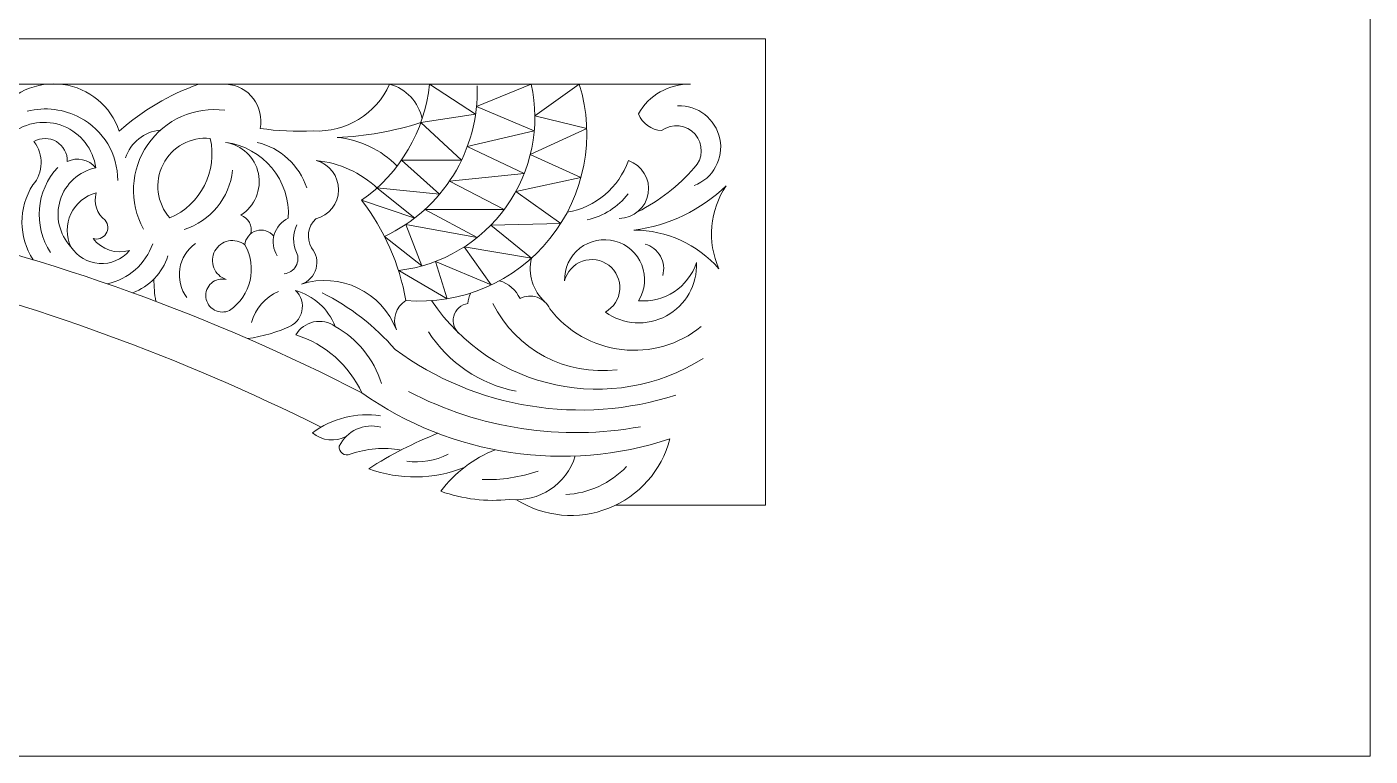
# Model space of a CAD drawing. Header units: millimetres. Extents: x 4597 to 4841, y -133 to 119.
# Drawn here: x 4748 to 4841.3, y -3.1 to 47.5 of the extents above; entities that cross this region are included whole.
import ezdxf

# ---------------------------------------------------------------- set-up
doc = ezdxf.new("R2010")
doc.units = ezdxf.units.MM
doc.header["$MEASUREMENT"] = 0
doc.layers.add('SITARA ALL', color=18, linetype='Continuous', true_color=0x000000)

msp = doc.modelspace()

# ---------------------------------------------------------------- linework, layer by layer
at = {"layer": 'SITARA ALL', "color": 1, "lineweight": 9, "true_color": 0xff0000}
for points, knots in [([(4597.321, 118.903), (4597.321, 118.903), (4841.321, 118.903), (4841.321, 118.903), (4841.321, 118.903), (4841.321, -3.097), (4841.321, -3.097), (4841.321, -3.097), (4597.321, -3.097), (4597.321, -3.097), (4597.321, -3.097), (4597.321, 118.903), (4597.321, 118.903)], [0, 0, 0, 0, 0.25, 0.25, 0.25, 0.5, 0.5, 0.5, 0.75, 0.75, 0.75, 1, 1, 1, 1]), ([(4609.714, 14.342), (4609.714, 14.342), (4599.321, 14.342), (4599.321, 14.342), (4599.321, 14.342), (4599.321, 46.712), (4599.321, 46.712), (4599.321, 46.712), (4699.321, 46.712), (4699.321, 46.712), (4699.321, 46.712), (4799.321, 46.712), (4799.321, 46.712), (4799.321, 46.712), (4799.321, 14.342), (4799.321, 14.342), (4799.321, 14.342), (4788.928, 14.342), (4788.928, 14.342)], [0, 0, 0, 0, 0.142857, 0.142857, 0.142857, 0.285714, 0.285714, 0.285714, 0.428571, 0.428571, 0.428571, 0.571429, 0.571429, 0.571429, 0.714286, 0.714286, 0.714286, 1, 1, 1, 1]), ([(4712.92, 38.939), (4712.189, 39.474), (4711.749, 40.321), (4711.733, 41.227), (4711.717, 42.133), (4712.126, 42.995), (4712.838, 43.556), (4712.838, 43.556), (4759.937, 43.561), (4759.937, 43.561), (4757.903, 42.849), (4756.029, 41.744), (4754.423, 40.308), (4753.838, 42.046), (4752.318, 43.301), (4750.5, 43.544), (4748.682, 43.788), (4746.885, 42.979), (4745.863, 41.456)], [0, 0, 0, 0, 0.142857, 0.142857, 0.142857, 0.285714, 0.285714, 0.285714, 0.428571, 0.428571, 0.428571, 0.571429, 0.571429, 0.571429, 0.714286, 0.714286, 0.714286, 1, 1, 1, 1]), ([(4790.434, 34.706), (4791.932, 35.454), (4793.267, 36.489), (4794.363, 37.753), (4794.989, 38.398), (4795.015, 39.414), (4794.422, 40.089), (4793.83, 40.764), (4792.82, 40.873), (4792.098, 40.337), (4791.382, 40.383), (4790.754, 40.836), (4790.482, 41.501), (4791.213, 42.802), (4792.602, 43.594), (4794.094, 43.561), (4794.094, 43.561), (4759.937, 43.561), (4759.937, 43.561)], [0, 0, 0, 0, 0.142857, 0.142857, 0.142857, 0.285714, 0.285714, 0.285714, 0.428571, 0.428571, 0.428571, 0.571429, 0.571429, 0.571429, 0.714286, 0.714286, 0.714286, 1, 1, 1, 1]), ([(4761.88, 43.561), (4762.616, 43.511), (4763.294, 43.144), (4763.74, 42.557), (4764.186, 41.969), (4764.355, 41.217), (4764.204, 40.495), (4765.425, 40.314), (4766.66, 40.254), (4767.892, 40.316), (4770.161, 40.205), (4772.266, 41.49), (4773.2, 43.561), (4774.349, 43.253), (4775.225, 42.318), (4775.456, 41.151)], [0, 0, 0, 0, 0.166667, 0.166667, 0.166667, 0.333333, 0.333333, 0.333333, 0.5, 0.5, 0.5, 0.666667, 0.666667, 0.666667, 1, 1, 1, 1]), ([(4772.364, 36.318), (4771.202, 37.423), (4769.703, 38.106), (4768.106, 38.258), (4769.025, 38.01), (4769.659, 37.171), (4769.65, 36.219), (4769.64, 35.268), (4768.988, 34.443), (4768.065, 34.213), (4767.519, 33.689), (4767.399, 32.861), (4767.776, 32.205), (4768.115, 31.804), (4768.234, 31.26), (4768.092, 30.754), (4767.951, 30.248), (4767.568, 29.844), (4767.07, 29.677), (4769.762, 30.542), (4772.662, 29.145), (4773.669, 26.503), (4773.365, 27.251), (4773.642, 28.11), (4774.324, 28.541), (4778.173, 28.224), (4781.925, 29.836), (4784.342, 32.848), (4786.758, 35.861), (4787.522, 39.872), (4786.378, 43.561), (4786.378, 43.561), (4783.291, 41.377), (4783.291, 41.377), (4783.291, 41.377), (4786.893, 40.479), (4786.893, 40.479), (4786.893, 40.479), (4782.971, 38.671), (4782.971, 38.671), (4782.971, 38.671), (4786.494, 37.082), (4786.494, 37.082), (4786.494, 37.082), (4781.969, 36.115), (4781.969, 36.115), (4781.969, 36.115), (4785.091, 33.897), (4785.091, 33.897), (4785.091, 33.897), (4780.233, 33.774), (4780.233, 33.774), (4780.233, 33.774), (4783.051, 31.483), (4783.051, 31.483), (4782.803, 30.373), (4783.159, 29.216), (4783.99, 28.44)], [0, 0, 0, 0, 0.05, 0.05, 0.05, 0.1, 0.1, 0.1, 0.15, 0.15, 0.15, 0.2, 0.2, 0.2, 0.25, 0.25, 0.25, 0.3, 0.3, 0.3, 0.35, 0.35, 0.35, 0.4, 0.4, 0.4, 0.45, 0.45, 0.45, 0.5, 0.5, 0.5, 0.55, 0.55, 0.55, 0.6, 0.6, 0.6, 0.65, 0.65, 0.65, 0.7, 0.7, 0.7, 0.75, 0.75, 0.75, 0.8, 0.8, 0.8, 0.85, 0.85, 0.85, 0.9, 0.9, 0.9, 1, 1, 1, 1]), ([(4771.258, 35.504), (4773.921, 37.383), (4775.641, 40.319), (4775.976, 43.561), (4775.976, 43.561), (4779.17, 41.477), (4779.17, 41.477), (4779.17, 41.477), (4775.368, 40.896), (4775.368, 40.896), (4775.368, 40.896), (4778.199, 38.291), (4778.199, 38.291), (4778.199, 38.291), (4774.024, 38.291), (4774.024, 38.291), (4774.024, 38.291), (4776.678, 35.928), (4776.678, 35.928), (4776.678, 35.928), (4772.323, 36.357), (4772.323, 36.357), (4772.323, 36.357), (4774.944, 34.265), (4774.944, 34.265), (4774.944, 34.265), (4771.258, 35.504), (4771.258, 35.504), (4772.834, 33.469), (4773.888, 31.078), (4774.324, 28.541)], [0, 0, 0, 0, 0.090909, 0.090909, 0.090909, 0.181818, 0.181818, 0.181818, 0.272727, 0.272727, 0.272727, 0.363636, 0.363636, 0.363636, 0.454545, 0.454545, 0.454545, 0.545455, 0.545455, 0.545455, 0.636364, 0.636364, 0.636364, 0.727273, 0.727273, 0.727273, 0.818182, 0.818182, 0.818182, 1, 1, 1, 1]), ([(4783.051, 31.483), (4783.051, 31.483), (4778.386, 32.265), (4778.386, 32.265), (4778.386, 32.265), (4780.265, 29.626), (4780.265, 29.626), (4780.265, 29.626), (4776.393, 31.256), (4776.393, 31.256), (4776.393, 31.256), (4777.19, 28.66), (4777.19, 28.66), (4777.19, 28.66), (4773.84, 30.626), (4773.84, 30.626), (4776.842, 30.985), (4779.552, 32.592), (4781.305, 35.056), (4783.058, 37.52), (4783.69, 40.607), (4783.044, 43.561), (4783.044, 43.561), (4779.235, 42.005), (4779.235, 42.005), (4779.235, 42.005), (4783.248, 40.314), (4783.248, 40.314), (4783.248, 40.314), (4778.598, 39.235), (4778.598, 39.235), (4778.598, 39.235), (4782.549, 37.353), (4782.549, 37.353), (4782.549, 37.353), (4777.359, 36.828), (4777.359, 36.828), (4777.359, 36.828), (4781.166, 34.864), (4781.166, 34.864), (4781.166, 34.864), (4775.658, 34.864), (4775.658, 34.864), (4775.658, 34.864), (4779.284, 32.913), (4779.284, 32.913), (4779.284, 32.913), (4774.321, 33.818), (4774.321, 33.818), (4774.321, 33.818), (4775.449, 30.945), (4775.449, 30.945), (4775.449, 30.945), (4772.849, 32.991), (4772.849, 32.991), (4776.893, 34.878), (4779.424, 38.987), (4779.283, 43.448)], [0, 0, 0, 0, 0.05, 0.05, 0.05, 0.1, 0.1, 0.1, 0.15, 0.15, 0.15, 0.2, 0.2, 0.2, 0.25, 0.25, 0.25, 0.3, 0.3, 0.3, 0.35, 0.35, 0.35, 0.4, 0.4, 0.4, 0.45, 0.45, 0.45, 0.5, 0.5, 0.5, 0.55, 0.55, 0.55, 0.6, 0.6, 0.6, 0.65, 0.65, 0.65, 0.7, 0.7, 0.7, 0.75, 0.75, 0.75, 0.8, 0.8, 0.8, 0.85, 0.85, 0.85, 0.9, 0.9, 0.9, 1, 1, 1, 1]), ([(4754.312, 36.877), (4754.321, 38.7), (4753.318, 40.375), (4751.706, 41.226), (4750.584, 41.841), (4749.27, 42.005), (4748.031, 41.685)], [0, 0, 0, 0, 0.333333, 0.333333, 0.333333, 1, 1, 1, 1]), ([(4761.761, 41.755), (4759.665, 42.036), (4757.589, 41.115), (4756.393, 39.37), (4755.197, 37.625), (4755.084, 35.358), (4756.103, 33.504)], [0, 0, 0, 0, 0.333333, 0.333333, 0.333333, 1, 1, 1, 1]), ([(4794.363, 36.521), (4795.676, 37.025), (4796.429, 38.404), (4796.141, 39.78), (4795.853, 41.156), (4794.612, 42.12), (4793.207, 42.055)], [0, 0, 0, 0, 0.333333, 0.333333, 0.333333, 1, 1, 1, 1]), ([(4746.924, 40.124), (4747.947, 40.938), (4749.331, 41.138), (4750.543, 40.649), (4751.756, 40.16), (4752.612, 39.054), (4752.784, 37.758), (4752.303, 38.338), (4751.492, 38.521), (4750.81, 38.202), (4750.827, 38.763), (4750.538, 39.288), (4750.056, 39.575), (4749.574, 39.862), (4748.975, 39.864), (4748.49, 39.582), (4749.191, 38.689), (4749.16, 37.424), (4748.42, 36.565), (4747.4, 34.981), (4747.405, 32.947), (4748.436, 31.37)], [0, 0, 0, 0, 0.125, 0.125, 0.125, 0.25, 0.25, 0.25, 0.375, 0.375, 0.375, 0.5, 0.5, 0.5, 0.625, 0.625, 0.625, 0.75, 0.75, 0.75, 1, 1, 1, 1]), ([(4773.721, 37.875), (4772.611, 39.012), (4771.135, 39.718), (4769.553, 39.868), (4771.529, 39.951), (4773.484, 40.297), (4775.368, 40.896)], [0, 0, 0, 0, 0.333333, 0.333333, 0.333333, 1, 1, 1, 1]), ([(4757.935, 34.276), (4760.081, 35.202), (4761.263, 37.524), (4760.744, 39.804), (4759.381, 39.932), (4758.079, 39.215), (4757.46, 37.995), (4756.84, 36.775), (4757.027, 35.301), (4757.935, 34.276)], [0, 0, 0, 0, 0.333333, 0.333333, 0.333333, 0.666667, 0.666667, 0.666667, 1, 1, 1, 1]), ([(4765.386, 31.65), (4765.109, 32.09), (4765.035, 32.629), (4765.184, 33.128), (4765.333, 33.627), (4765.69, 34.037), (4766.163, 34.254), (4766.318, 36.882), (4764.42, 39.182), (4761.809, 39.521), (4762.943, 39.347), (4763.85, 38.486), (4764.085, 37.363), (4764.32, 36.239), (4763.832, 35.088), (4762.862, 34.474), (4763.392, 34.286), (4763.692, 33.725), (4763.555, 33.179)], [0, 0, 0, 0, 0.142857, 0.142857, 0.142857, 0.285714, 0.285714, 0.285714, 0.428571, 0.428571, 0.428571, 0.571429, 0.571429, 0.571429, 0.714286, 0.714286, 0.714286, 1, 1, 1, 1]), ([(4769.419, 26.747), (4768.986, 27.053), (4768.444, 27.164), (4767.925, 27.053), (4767.406, 26.941), (4766.958, 26.617), (4766.69, 26.159), (4768.717, 25.515), (4770.383, 24.05), (4771.281, 22.122), (4750.354, 32.916), (4726.975, 38.036), (4703.453, 36.971), (4702.677, 36.844), (4701.988, 36.404), (4701.548, 35.752), (4701.109, 35.1), (4700.958, 34.297), (4701.131, 33.53), (4701.305, 32.763), (4701.787, 32.103), (4702.465, 31.704), (4703.142, 31.305), (4703.953, 31.204), (4704.708, 31.424), (4705.278, 31.441), (4705.815, 31.694), (4706.19, 32.122), (4706.566, 32.551), (4706.746, 33.116), (4706.687, 33.683), (4706.36, 34.464), (4705.651, 35.018), (4704.814, 35.146), (4703.977, 35.273), (4703.135, 34.956), (4702.59, 34.308)], [0, 0, 0, 0, 0.076923, 0.076923, 0.076923, 0.153846, 0.153846, 0.153846, 0.230769, 0.230769, 0.230769, 0.307692, 0.307692, 0.307692, 0.384615, 0.384615, 0.384615, 0.461538, 0.461538, 0.461538, 0.538462, 0.538462, 0.538462, 0.615385, 0.615385, 0.615385, 0.692308, 0.692308, 0.692308, 0.769231, 0.769231, 0.769231, 0.846154, 0.846154, 0.846154, 1, 1, 1, 1]), ([(4752.784, 37.758), (4751.617, 37.512), (4750.674, 36.656), (4750.317, 35.517), (4749.96, 34.379), (4750.245, 33.137), (4751.063, 32.269)], [0, 0, 0, 0, 0.333333, 0.333333, 0.333333, 1, 1, 1, 1]), ([(4789.14, 34.245), (4790.15, 34.248), (4791.009, 34.981), (4791.169, 35.978), (4791.329, 36.975), (4790.745, 37.941), (4789.787, 38.26), (4789.13, 36.381), (4787.503, 35.006), (4785.54, 34.669)], [0, 0, 0, 0, 0.25, 0.25, 0.25, 0.5, 0.5, 0.5, 1, 1, 1, 1]), ([(4796.079, 30.748), (4795.242, 32.627), (4795.434, 34.808), (4796.585, 36.513), (4794.838, 34.82), (4792.588, 33.739), (4790.175, 33.431), (4792.436, 33.426), (4794.588, 32.447), (4796.079, 30.748)], [0, 0, 0, 0, 0.333333, 0.333333, 0.333333, 0.666667, 0.666667, 0.666667, 1, 1, 1, 1]), ([(4755.121, 32.005), (4754.189, 31.746), (4753.192, 32.078), (4752.601, 32.844), (4752.939, 32.741), (4753.304, 32.873), (4753.498, 33.168), (4753.692, 33.463), (4753.67, 33.85), (4753.442, 34.12), (4752.851, 34.552), (4752.602, 35.315), (4752.823, 36.014), (4752.047, 35.816), (4751.4, 35.282), (4751.059, 34.557), (4750.719, 33.832), (4750.72, 32.993), (4751.063, 32.269), (4751.497, 31.594), (4752.225, 31.165), (4753.025, 31.113), (4753.826, 31.061), (4754.603, 31.392), (4755.121, 32.005)], [0, 0, 0, 0, 0.125, 0.125, 0.125, 0.25, 0.25, 0.25, 0.375, 0.375, 0.375, 0.5, 0.5, 0.5, 0.625, 0.625, 0.625, 0.75, 0.75, 0.75, 0.875, 0.875, 0.875, 1, 1, 1, 1]), ([(4765.881, 30.401), (4766.219, 30.436), (4766.519, 30.63), (4766.689, 30.923), (4766.859, 31.217), (4766.878, 31.574), (4766.741, 31.884), (4766.453, 32.495), (4766.463, 33.205), (4766.767, 33.808)], [0, 0, 0, 0, 0.25, 0.25, 0.25, 0.5, 0.5, 0.5, 1, 1, 1, 1]), ([(4765.153, 33.01), (4764.864, 33.37), (4764.386, 33.52), (4763.944, 33.386), (4763.502, 33.253), (4763.185, 32.864), (4763.144, 32.404), (4762.823, 32.66), (4762.406, 32.761), (4762.004, 32.68), (4761.602, 32.599), (4761.257, 32.344), (4761.061, 31.983), (4760.865, 31.623), (4760.839, 31.194), (4760.99, 30.813), (4761.14, 30.431), (4761.452, 30.136), (4761.841, 30.007), (4761.477, 30.09), (4761.096, 29.993), (4760.818, 29.744), (4760.539, 29.495), (4760.399, 29.127), (4760.442, 28.756), (4760.485, 28.385), (4760.705, 28.059), (4761.032, 27.88), (4761.36, 27.701), (4761.754, 27.692), (4762.089, 27.857), (4763.572, 28.867), (4764.033, 30.845), (4763.144, 32.404)], [0, 0, 0, 0, 0.083333, 0.083333, 0.083333, 0.166667, 0.166667, 0.166667, 0.25, 0.25, 0.25, 0.333333, 0.333333, 0.333333, 0.416667, 0.416667, 0.416667, 0.5, 0.5, 0.5, 0.583333, 0.583333, 0.583333, 0.666667, 0.666667, 0.666667, 0.75, 0.75, 0.75, 0.833333, 0.833333, 0.833333, 1, 1, 1, 1]), ([(4788.19, 27.739), (4789.437, 26.846), (4791.082, 26.742), (4792.43, 27.474), (4793.778, 28.206), (4794.589, 29.641), (4794.519, 31.173), (4793.956, 29.468), (4792.293, 28.372), (4790.503, 28.523), (4790.966, 29.271), (4791.048, 30.193), (4790.723, 31.011), (4790.399, 31.828), (4789.708, 32.444), (4788.859, 32.672), (4788.009, 32.899), (4787.103, 32.713), (4786.413, 32.167), (4785.723, 31.621), (4785.332, 30.783), (4785.358, 29.904), (4785.514, 30.541), (4785.982, 31.056), (4786.601, 31.275), (4787.219, 31.493), (4787.907, 31.384), (4788.428, 30.986), (4788.949, 30.588), (4789.235, 29.953), (4789.187, 29.298), (4789.139, 28.644), (4788.764, 28.058), (4788.19, 27.739)], [0, 0, 0, 0, 0.090909, 0.090909, 0.090909, 0.181818, 0.181818, 0.181818, 0.272727, 0.272727, 0.272727, 0.363636, 0.363636, 0.363636, 0.454545, 0.454545, 0.454545, 0.545455, 0.545455, 0.545455, 0.636364, 0.636364, 0.636364, 0.727273, 0.727273, 0.727273, 0.818182, 0.818182, 0.818182, 0.909091, 0.909091, 0.909091, 1, 1, 1, 1]), ([(4759.719, 32.505), (4759.135, 32.09), (4758.741, 31.458), (4758.628, 30.75), (4758.514, 30.042), (4758.688, 29.321), (4759.113, 28.744)], [0, 0, 0, 0, 0.333333, 0.333333, 0.333333, 1, 1, 1, 1]), ([(4792.177, 30.277), (4792.303, 30.729), (4792.244, 31.213), (4792.012, 31.622), (4791.781, 32.03), (4791.398, 32.329), (4790.945, 32.452)], [0, 0, 0, 0, 0.333333, 0.333333, 0.333333, 1, 1, 1, 1]), ([(4780.831, 29.913), (4781.459, 29.725), (4781.979, 29.279), (4782.26, 28.686), (4782.626, 28.876), (4783.055, 28.907), (4783.445, 28.772), (4783.836, 28.636), (4784.153, 28.346), (4784.323, 27.97), (4785.541, 26.391), (4787.343, 25.369), (4789.324, 25.136), (4791.305, 24.903), (4793.295, 25.476), (4794.848, 26.729)], [0, 0, 0, 0, 0.166667, 0.166667, 0.166667, 0.333333, 0.333333, 0.333333, 0.5, 0.5, 0.5, 0.666667, 0.666667, 0.666667, 1, 1, 1, 1]), ([(4772.635, 22.788), (4772.108, 24.47), (4770.958, 25.886), (4769.419, 26.747), (4768.942, 27.966), (4767.92, 28.889), (4766.658, 29.239), (4767.051, 28.871), (4767.221, 28.324), (4767.107, 27.799), (4766.993, 27.274), (4766.611, 26.847), (4766.101, 26.675)], [0, 0, 0, 0, 0.2, 0.2, 0.2, 0.4, 0.4, 0.4, 0.6, 0.6, 0.6, 1, 1, 1, 1]), ([(4768.512, 29.078), (4770.45, 28.117), (4772.177, 26.776), (4773.588, 25.135), (4779.215, 21.029), (4786.456, 19.852), (4793.091, 21.971)], [0, 0, 0, 0, 0.333333, 0.333333, 0.333333, 1, 1, 1, 1]), ([(4778.839, 29.06), (4778.717, 28.838), (4778.65, 28.591), (4778.642, 28.337), (4778.165, 28.265), (4777.778, 27.917), (4777.657, 27.451), (4777.535, 26.984), (4777.703, 26.491), (4778.084, 26.196)], [0, 0, 0, 0, 0.25, 0.25, 0.25, 0.5, 0.5, 0.5, 1, 1, 1, 1]), ([(4782.02, 14.703), (4783.939, 13.499), (4786.314, 13.281), (4788.42, 14.117), (4790.525, 14.953), (4792.106, 16.739), (4792.677, 18.931), (4785.444, 16.557), (4777.508, 17.743), (4771.281, 22.122)], [0, 0, 0, 0, 0.25, 0.25, 0.25, 0.5, 0.5, 0.5, 1, 1, 1, 1]), ([(4772.565, 20.53), (4770.894, 20.788), (4769.192, 20.363), (4767.839, 19.351), (4768.503, 18.79), (4769.443, 18.699), (4770.201, 19.123)], [0, 0, 0, 0, 0.333333, 0.333333, 0.333333, 1, 1, 1, 1]), ([(4773.995, 18.159), (4772.813, 18.372), (4771.595, 18.27), (4770.465, 17.861), (4770.285, 17.786), (4770.079, 17.811), (4769.922, 17.926), (4769.764, 18.041), (4769.678, 18.23), (4769.695, 18.424), (4770.219, 19.501), (4771.436, 20.054), (4772.593, 19.744)], [0, 0, 0, 0, 0.2, 0.2, 0.2, 0.4, 0.4, 0.4, 0.6, 0.6, 0.6, 1, 1, 1, 1]), ([(4776.549, 19.319), (4774.874, 18.658), (4773.267, 17.836), (4771.751, 16.863), (4773.898, 16.075), (4776.258, 16.104), (4778.385, 16.945)], [0, 0, 0, 0, 0.333333, 0.333333, 0.333333, 1, 1, 1, 1]), ([(4780.537, 18.177), (4779.036, 17.577), (4777.728, 16.581), (4776.75, 15.294), (4778.283, 14.749), (4779.917, 14.554), (4781.535, 14.724), (4783.583, 14.521), (4785.49, 15.783), (4786.1, 17.748)], [0, 0, 0, 0, 0.25, 0.25, 0.25, 0.5, 0.5, 0.5, 1, 1, 1, 1])]:
    msp.add_open_spline(points, degree=3, knots=knots, dxfattribs=at)
for points in [[(4757.276, 40.375), (4756.156, 40.268), (4755.206, 39.511), (4754.851, 38.444)], [(4767.445, 36.359), (4766.926, 37.941), (4765.623, 39.139), (4764.002, 39.521)], [(4750.155, 37.787), (4748.635, 36.172), (4748.421, 33.727), (4749.642, 31.875)], [(4758.918, 33.473), (4760.762, 34.054), (4762.087, 35.669), (4762.293, 37.591)], [(4786.93, 34.151), (4788.064, 34.398), (4789.074, 35.038), (4789.78, 35.959)], [(4768.437, 19.747), (4749.005, 29.47), (4727.605, 34.589), (4705.876, 34.709)], [(4753.589, 29.701), (4755.055, 30.017), (4756.25, 31.069), (4756.747, 32.484)], [(4755.35, 29.078), (4756.515, 29.513), (4757.416, 30.458), (4757.794, 31.643)], [(4756.829, 30.04), (4756.825, 29.519), (4756.868, 28.998), (4756.959, 28.485)], [(4765.478, 29.172), (4764.561, 28.772), (4763.876, 27.977), (4763.616, 27.011)], [(4776.119, 28.532), (4780.288, 22.298), (4788.653, 20.515), (4794.991, 24.525)], [(4780.376, 28.335), (4781.984, 25.125), (4785.439, 23.281), (4789, 23.737)], [(4763.325, 25.903), (4764.396, 26.036), (4765.438, 26.345), (4766.408, 26.818)], [(4775.894, 26.368), (4777.281, 24.22), (4779.481, 22.732), (4781.99, 22.245)], [(4774.521, 22.223), (4779.47, 19.634), (4785.139, 18.773), (4790.633, 19.778)], [(4774.403, 17.378), (4775.382, 17.248), (4776.378, 17.417), (4777.259, 17.863)], [(4785.433, 15.066), (4787.038, 15.152), (4788.549, 15.845), (4789.661, 17.005)], [(4779.629, 16.106), (4780.953, 16.068), (4782.274, 16.267), (4783.528, 16.694)]]:
    msp.add_open_spline(points, degree=3, dxfattribs=at)

doc.saveas('drawing.dxf')
